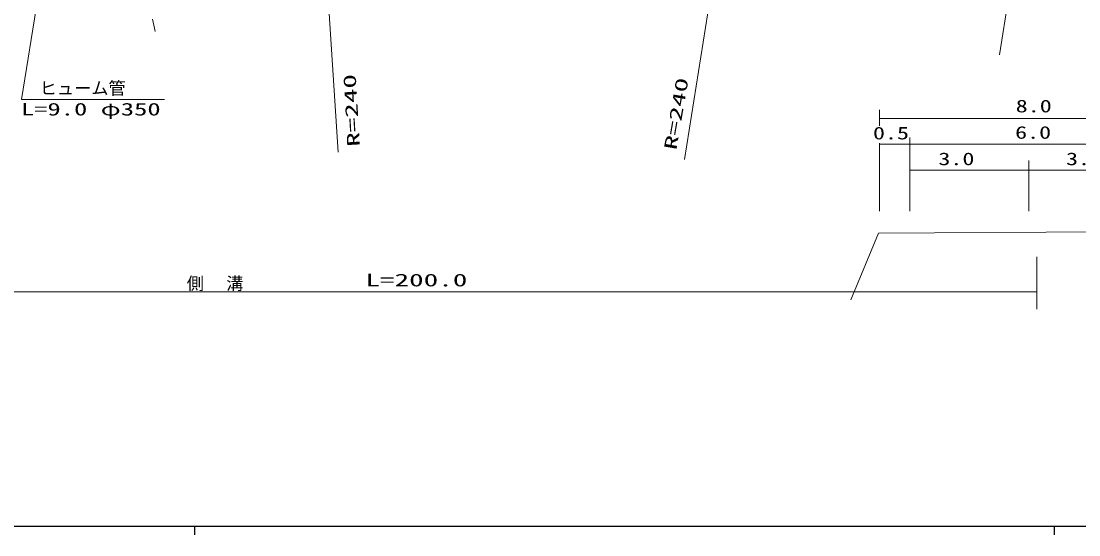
# Model space of a CAD drawing. Units: millimetres, scale not verified. Extents: x 73002 to 713002, y 433 to 360433.
# Drawn here: x 180818 to 303878, y 184433 to 244240 of the extents above; entities that cross this region are included whole.
import ezdxf
from ezdxf.enums import TextEntityAlignment as Align

# ---------------------------------------------------------------- set-up
doc = ezdxf.new("R2010")
doc.units = ezdxf.units.MM
doc.header["$LTSCALE"] = 1000
for name, color, linetype, lineweight in [('M-TTL-BAND', 7, 'Continuous', 25), ('S-BGD', 1, 'Continuous', 13), ('S-BGD-CRST', 4, 'Continuous', 13), ('S-BGD-HTXT', 6, 'Continuous', 13)]:
    doc.layers.add(name, color=color, linetype=linetype, lineweight=lineweight)
doc.styles.add('ＭＳ ゴシック', font='')
doc.styles.get('ＭＳ ゴシック').set_extended_font_data('MS Gothic')

msp = doc.modelspace()

# ---------------------------------------------------------------- linework, layer by layer
at = {"layer": 'M-TTL-BAND'}
for p, q in [((73002, 185433), (612002, 185433)), ((201002, 185433), (201002, 184433)), ((301002, 185433), (301002, 184433))]:
    msp.add_line(p, q, dxfattribs=at)
at = {"layer": 'S-BGD'}
msp.add_line((298979, 216805), (298979, 210710), dxfattribs=at)
msp.add_lwpolyline([(196108, 244485), (196271, 243779), (196342, 243411), (196410, 243041)], dxfattribs=at)
at = {"layer": 'S-BGD-CRST'}
for p, q in [((280683, 233898), (280683, 232035)), ((280683, 232919), (322463, 232919)), ((284203, 230698), (284203, 222133)), ((280683, 230035), (280683, 222133)), ((280683, 229910), (315424, 229910)), ((298077, 228001), (298077, 222133)), ((284203, 226902), (298077, 226902)), ((311905, 226902), (298077, 226902)), ((277350, 211800), (280550, 219549)), ((280550, 219549), (315424, 219746))]:
    msp.add_line(p, q, dxfattribs=at)
at = {"layer": 'S-BGD-HTXT'}
for p, q in [((303224, 294907), (294644, 240334)), ((217689, 229005), (214812, 274292)), ((257989, 228131), (265082, 272721)), ((186225, 268820), (180869, 235123)), ((180869, 235123), (197490, 235123)), ((100080, 212742), (298979, 212742))]:
    msp.add_line(p, q, dxfattribs=at)

# ---------------------------------------------------------------- texts
at = {"layer": 'S-BGD-CRST', "style": 'ＭＳ ゴシック', "width": 1.4}
for s, p in [('8.0', (296535, 233181)), ('0.5', (279926, 230035)), ('6.0', (296461, 230108)), ('3.0', (287535, 227035)), ('3.0', (302388, 227035))]:
    msp.add_text(s, height=1466, dxfattribs=at).set_placement(p, align=Align.BOTTOM_LEFT)
at = {"layer": 'S-BGD-HTXT', "style": 'ＭＳ ゴシック', "width": 1.7}
for rotation, p in [(93.4, (220675, 229685)), (80.2, (257468, 229087))]:
    msp.add_text('R=240', height=1466, rotation=rotation, dxfattribs=at).set_placement(p, align=Align.BOTTOM_LEFT)
at = {"layer": 'S-BGD-HTXT', "style": 'ＭＳ ゴシック'}
msp.add_text('ヒューム管', height=1466, dxfattribs=at).set_placement((182977, 235265), align=Align.BOTTOM_LEFT)
for s, width, p in [('L=9.0 φ350', 1.55, (180786, 232816)), ('L=200.0', 1.7, (220867, 212921))]:
    msp.add_text(s, height=1466, dxfattribs=dict(at, width=width)).set_placement(p, align=Align.BOTTOM_LEFT)
at = {"layer": 'S-BGD-HTXT', "insert": (200084, 212807), "char_height": 1466, "attachment_point": 7, "style": 'ＭＳ ゴシック'}
msp.add_mtext('\\T2.3;側溝', dxfattribs=at)

doc.saveas('drawing.dxf')
